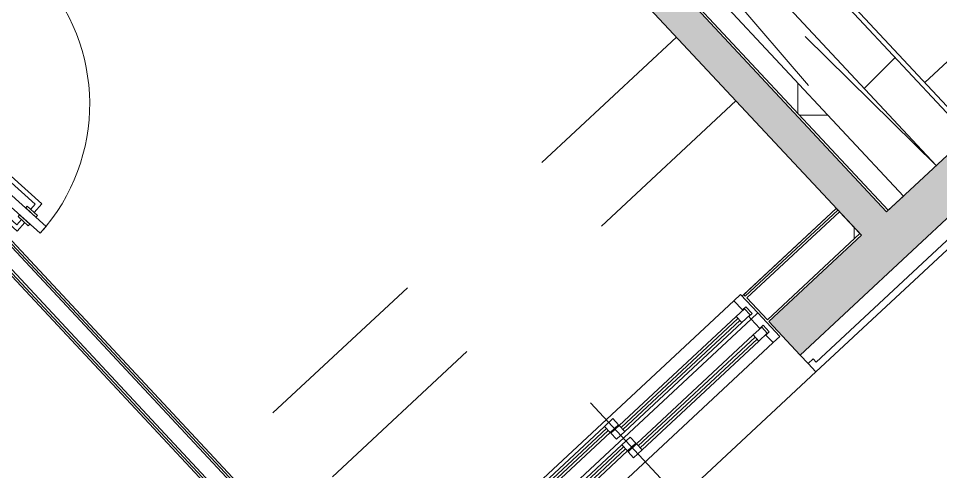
# Model space of a CAD drawing. Header units: millimetres. Extents: x -71377 to 516042, y -145869 to 441446.
# Drawn here: x 236180 to 240191, y 189598 to 191571 of the extents above; entities that cross this region are included whole.
import ezdxf

# ---------------------------------------------------------------- set-up
doc = ezdxf.new("R2010")
doc.units = ezdxf.units.MM
doc.header["$LTSCALE"] = 1000
doc.linetypes.add('_점선_S_', pattern=[1.6, 0.8, -0.8])
for name, color, linetype, lineweight in [('A-door', 4, 'Continuous', 5), ('A-door-hdln', 8, 'Continuous', 5), ('A-ele-8', 8, 'Continuous', 5), ('A-fnsh', 5, 'Continuous', 5), ('A-fnsh-4', 4, 'Continuous', 5), ('A-glas', 5, 'Continuous', 5), ('A-hat', 251, 'Continuous', 5), ('A-insu', 251, 'Continuous', 5), ('A-wind', 4, 'Continuous', 5), ('A-wind-hdln', 8, 'Continuous', 5), ('A_bwall', 3, 'Continuous', 5), ('A_cwall', 2, 'Continuous', 5), ('A_fnsh-4', 4, 'Continuous', 5), ('AA_발코니선', 4, '_점선_S_', 5), ('AA_오픈', 8, '_점선_S_', 5)]:
    doc.layers.add(name, color=color, linetype=linetype, lineweight=lineweight)

# ---------------------------------------------------------------- blocks, each defined once
blk = doc.blocks.new('세대외여닫이문 - _A_WD_9x23-2322973-지반층 배치도')
at = {"layer": 'A-door'}
for p, q in [((-469.9999999999885, 76.99999999998974), (-409.9999999999912, 76.99999999998997)), ((-469.9999999999883, 64.99999999998975), (-469.9999999999885, 76.99999999998974)), ((-409.9999999999911, 64.99999999998992), (-469.9999999999883, 64.99999999998975)), ((-450.0000000000083, 64.99999999998997), (-420.0000000000246, 64.99999999998997)), ((-450.0000000000084, -60.00000000000988), (-450.0000000000083, 64.99999999998997)), ((-425.0000000000221, 44.99999999996977), (-425.0000000000221, -10.0000000000297)), ((-420.0000000000246, 44.99999999996974), (-425.0000000000221, 44.99999999996977)), ((-425.0000000000214, 44.99999999996906), (-420.0000000000247, 44.99999999996903)), ((-425.0000000000214, -10.0000000000297), (-425.0000000000214, 44.99999999996906)), ((-420.0000000000246, 64.99999999998997), (-420.0000000000246, 44.99999999996974)), ((-420.0000000000247, 44.99999999996903), (-420.0000000000247, 54.99999999996739)), ((-420.0000000000247, 54.99999999996739), (-410.0000000000133, 54.99999999996739)), ((-409.9999999999912, 76.99999999998997), (-409.9999999999911, 64.99999999998992)), ((-410.0000000000133, 54.99999999996739), (-410.0000000000133, -20.00000000000963)), ((410.0000000000074, 76.99999999999261), (470.0000000000102, 76.99999999999275)), ((410.0000000000075, 64.9999999999926), (410.0000000000074, 76.99999999999261)), ((470.0000000000102, 64.99999999999281), (410.0000000000075, 64.9999999999926)), ((409.9999999999918, 54.99999999996739), (419.9999999999886, 54.99999999996739)), ((409.9999999999918, -20.00000000000963), (409.9999999999918, 54.99999999996739)), ((419.9999999999886, 64.99999999999002), (449.9999999999915, 64.99999999999)), ((419.9999999999886, 44.99999999996774), (419.9999999999886, 64.99999999999002)), ((419.9999999999886, 54.99999999996739), (419.9999999999886, 44.99999999996744)), ((419.9999999999886, 44.99999999996744), (424.9999999999886, 44.9999999999674)), ((424.9999999999881, 44.99999999996784), (419.9999999999886, 44.99999999996774)), ((424.9999999999886, 44.9999999999674), (424.9999999999886, -10.00000000002974)), ((424.9999999999881, -10.0000000000297), (424.9999999999881, 44.99999999996784)), ((449.9999999999915, 64.99999999999), (449.9999999999914, -60.00000000000991)), ((470.0000000000102, 76.99999999999275), (470.0000000000102, 64.99999999999281)), ((-425.0000000000221, -10.0000000000297), (-420.0000000000246, -10.00000000002964)), ((-420.0000000000247, -10.00000000002974), (-425.0000000000214, -10.0000000000297)), ((-420.0000000000246, -10.00000000002964), (-420.0000000000247, -60.00000000000995)), ((-420.0000000000247, -20.0000000000096), (-420.0000000000247, -10.00000000002974)), ((-410.0000000000133, -20.00000000000963), (-420.0000000000247, -20.0000000000096)), ((419.9999999999886, -20.00000000000963), (409.9999999999918, -20.00000000000963)), ((419.9999999999886, -10.00000000002974), (419.9999999999886, -20.00000000000963)), ((424.9999999999886, -10.00000000002974), (419.9999999999886, -10.00000000002974)), ((419.9999999999886, -10.00000000002974), (424.9999999999881, -10.0000000000297)), ((419.9999999999886, -60.00000000000995), (419.9999999999886, -10.00000000002974)), ((-420.0000000000247, -60.00000000000995), (-450.0000000000084, -60.00000000000988)), ((380.1522120763182, -56.51377029010354), (306.9413881682839, -893.3173166871698)), ((419.9999999999879, -60.00000000000991), (346.7891760919538, -896.803546397076)), ((380.1522120763182, -56.51377029010354), (419.9999999999879, -60.00000000000991)), ((449.9999999999914, -60.00000000000991), (419.9999999999886, -60.00000000000995)), ((306.9413881682839, -893.3173166871698), (346.7891760919538, -896.803546397076))]:
    blk.add_line(p, q, dxfattribs=at)
at = {"layer": 'A-door-hdln'}
for p, q in [((-425.0000000000221, 44.99999999996977), (-420.0000000000246, 44.99999999996974)), ((-420.0000000000247, 44.99999999996903), (-425.0000000000214, 44.99999999996906)), ((-420.0000000000246, 44.99999999996974), (-420.0000000000246, 64.99999999998997)), ((-410.0000000000133, 54.99999999996739), (-420.0000000000247, 54.99999999996739)), ((419.9999999999886, 54.99999999996739), (409.9999999999918, 54.99999999996739)), ((419.9999999999886, 64.99999999999002), (419.9999999999886, 44.99999999996774)), ((419.9999999999886, 44.99999999996744), (419.9999999999886, 54.99999999996739)), ((424.9999999999886, 44.9999999999674), (419.9999999999886, 44.99999999996744)), ((419.9999999999886, 44.99999999996774), (424.9999999999881, 44.99999999996784)), ((-420.0000000000246, -10.00000000002964), (-425.0000000000221, -10.0000000000297)), ((-425.0000000000214, -10.0000000000297), (-420.0000000000247, -10.00000000002974)), ((-420.0000000000247, -60.00000000000991), (-420.0000000000246, -10.00000000002964)), ((-420.0000000000247, -10.00000000002974), (-420.0000000000247, -20.0000000000096)), ((-420.0000000000247, -20.0000000000096), (-410.0000000000133, -20.00000000000963)), ((409.9999999999918, -20.00000000000963), (419.9999999999886, -20.00000000000963)), ((419.9999999999886, -10.00000000002974), (424.9999999999886, -10.00000000002974)), ((419.9999999999886, -20.00000000000963), (419.9999999999886, -10.00000000002974)), ((419.9999999999886, -10.00000000002974), (419.9999999999886, -60.00000000000995)), ((424.9999999999881, -10.0000000000297), (419.9999999999886, -10.00000000002974)), ((254.1421657025921, -808.3923962749706), (269.8301993971709, -629.0773506184565)), ((269.8301993971709, -629.0773506184564), (289.7540933590058, -630.8204654734096)), ((289.7540933590058, -630.8204654734096), (275.8091745193801, -790.2116171680888)), ((409.2974571300151, -641.2791546031289), (395.3525382903894, -800.6703062978081)), ((429.2213510918499, -643.0222694580821), (409.2974571300151, -641.2791546031289)), ((413.5333173972711, -822.3373151145961), (429.2213510918499, -643.0222694580821)), ((275.80917451938, -790.2116171680889), (305.6950154621325, -792.8262894505187)), ((302.2087857522261, -832.6740773741885), (307.4381303170857, -772.9023954886839)), ((307.4381303170857, -772.9023954886839), (317.4000772980032, -773.7739529161605)), ((317.4000772980032, -773.7739529161605), (312.1707327331436, -833.5456348016652)), ((357.2478652216729, -777.2601826260669), (352.0185206568133, -837.0318645115714)), ((367.2098122025903, -778.1317400535434), (357.2478652216729, -777.2601826260669)), ((361.9804676377307, -837.9034219390481), (367.2098122025903, -778.1317400535434)), ((395.3525382903894, -800.6703062978081), (365.4666973476371, -798.0556340153784)), ((303.9519006071794, -812.7501834123535), (254.1421657025921, -808.3923962749706)), ((312.1707327331436, -833.5456348016652), (302.2087857522261, -832.6740773741885)), ((352.0185206568133, -837.0318645115714), (361.9804676377307, -837.9034219390481)), ((363.7235824926838, -817.9795279772131), (413.5333173972711, -822.3373151145961))]:
    blk.add_line(p, q, dxfattribs=at)
blk.add_arc((419.9999999999879, -60.00000000001001), 840.0000000000006, 179.9999999999999, 264.9999999999996, dxfattribs=at)
blk = doc.blocks.new('미서기창__이중창_ - _A_PW_16X12-2154979-지반층 배치도')
at = {"layer": 'A-glas'}
for p, q in [((24.99999999889612, 175.999999999969), (719.9999999990005, 175.9999999999691)), ((24.99999999889609, 164.0000000000411), (719.9999999990005, 164.0000000000411)), ((-720.0000000012257, 135.9999999999815), (-25.00000000112712, 135.9999999999815)), ((-720.0000000012257, 124.0000000000535), (-25.00000000112712, 124.0000000000535)), ((24.99999999889615, 66.00000000003203), (719.9999999990025, 66.00000000003196)), ((24.99999999889615, 54.00000000010407), (719.9999999990025, 54.000000000104)), ((-720.0000000012242, 26.00000000004113), (-25.00000000112713, 26.00000000004112)), ((-720.0000000012242, 13.99999999997624), (-25.00000000112713, 13.99999999997624))]:
    blk.add_line(p, q, dxfattribs=at)
at = {"layer": 'A-wind'}
for p, q in [((-800.0000000000076, 94.99999999997353), (-800.0000000000076, 235.0000000000076)), ((-800.0000000000076, 235.0000000000076), (-759.9999999986562, 235.0000000000076)), ((-759.9999999986562, 235.0000000000076), (-759.9999999986563, 150.0000000000789)), ((760.0000000008579, 235.0000000000076), (799.9999999999922, 235.0000000000077)), ((760.000000000858, 190.0000000000699), (760.0000000008579, 235.0000000000076)), ((799.9999999999922, 235.0000000000077), (799.9999999999922, 94.99999999997347)), ((-25.00000000112715, 188.0000000000356), (24.9999999988961, 188.0000000000356)), ((-25.00000000112715, 152.0000000009447), (-25.00000000112715, 188.0000000000356)), ((24.99999999889612, 188.0000000000356), (24.99999999889612, 152.0000000009448)), ((719.9999999990005, 188.0000000000357), (769.9999999990238, 188.0000000000356)), ((719.9999999990005, 152.0000000009447), (719.9999999990005, 188.0000000000357)), ((779.9999999989176, 190.0000000000699), (760.000000000858, 190.0000000000699)), ((769.9999999990238, 188.0000000000356), (769.9999999990239, 152.0000000009448)), ((779.9999999989176, 150.0000000010492), (779.9999999989176, 190.0000000000699)), ((-759.9999999986563, 150.0000000000789), (-780.0000000011427, 150.0000000000789)), ((-780.0000000011427, 150.0000000000789), (-780.0000000011427, 110.0000000000913)), ((-770.000000001249, 148.000000000048), (-720.0000000012257, 148.0000000000481)), ((-770.000000001249, 111.9999999999869), (-770.000000001249, 148.000000000048)), ((-720.0000000012257, 148.0000000000481), (-720.0000000012257, 111.9999999999869)), ((24.99999999889612, 152.0000000009448), (-25.00000000112715, 152.0000000009447)), ((-25.00000000112717, 148.000000000048), (24.99999999889614, 148.000000000048)), ((-25.00000000112716, 111.9999999999869), (-25.00000000112717, 148.000000000048)), ((24.99999999889614, 148.000000000048), (24.99999999889612, 111.9999999999869)), ((769.9999999990239, 152.0000000009448), (719.9999999990005, 152.0000000009447)), ((760.0000000003045, 94.99999999997347), (760.0000000003045, 150.0000000010491)), ((760.0000000003045, 150.0000000010491), (779.9999999989176, 150.0000000010492)), ((-759.9999999986547, 94.99999999997347), (-800.0000000000076, 94.99999999997353)), ((-800.0000000000076, 94.99999999997353), (-800.0000000000076, -14.99999999999212)), ((-780.0000000011427, 110.0000000000913), (-759.9999999986547, 110.0000000000913)), ((-720.0000000012257, 111.9999999999869), (-770.000000001249, 111.9999999999869)), ((-759.9999999986547, 110.0000000000913), (-759.9999999986547, 94.99999999997347)), ((-759.9999999986549, 40.00000000000329), (-759.9999999986547, 94.99999999997347)), ((24.99999999889612, 111.9999999999869), (-25.00000000112716, 111.9999999999869)), ((799.9999999999922, 94.99999999997347), (760.0000000003045, 94.99999999997347)), ((760.0000000003045, 79.99999999999413), (760.0000000003045, 94.99999999997347)), ((799.9999999999922, 94.99999999997347), (799.9999999999922, -14.99999999999212)), ((-25.00000000112714, 78.00000000009861), (24.99999999889615, 78.00000000009861)), ((-25.00000000112713, 42.00000000003749), (-25.00000000112714, 78.00000000009861)), ((24.99999999889615, 42.00000000003749), (-25.00000000112713, 42.00000000003749)), ((24.99999999889615, 78.00000000009861), (24.99999999889615, 42.00000000003749)), ((719.9999999990025, 78.00000000009861), (769.9999999990257, 78.00000000009861)), ((719.9999999990025, 42.00000000003749), (719.9999999990025, 78.00000000009861)), ((769.9999999990257, 42.00000000003756), (719.9999999990025, 42.00000000003749)), ((780.0000000000283, 79.99999999999413), (760.0000000003045, 79.99999999999413)), ((769.9999999990257, 78.00000000009861), (769.9999999990257, 42.00000000003756)), ((780.0000000000283, 40.00000000000329), (780.0000000000283, 79.99999999999413)), ((-780.0000000011416, 1.400959348529796e-11), (-780.0000000011416, 40.00000000000329)), ((-780.0000000011416, 40.00000000000329), (-759.9999999986549, 40.00000000000329)), ((-759.999999998654, 1.407727268087911e-11), (-780.0000000011416, 1.400959348529796e-11)), ((-770.0000000012478, 37.99999999996909), (-720.0000000012242, 37.99999999996909)), ((-770.0000000012478, 2.000000000048342), (-770.0000000012478, 37.99999999996909)), ((-720.0000000012242, 2.000000000048342), (-770.0000000012478, 2.000000000048342)), ((-759.999999998654, -14.99999999999212), (-759.999999998654, 1.407727268087911e-11)), ((-720.0000000012242, 37.99999999996909), (-720.0000000012242, 2.000000000048342)), ((-25.00000000112714, 37.99999999996909), (24.99999999889615, 37.9999999999691)), ((-25.00000000112713, 2.000000000048276), (-25.00000000112714, 37.99999999996909)), ((24.99999999889615, 2.000000000048274), (-25.00000000112713, 2.000000000048276)), ((24.99999999889615, 37.9999999999691), (24.99999999889615, 2.000000000048274)), ((760.0000000003058, -14.99999999999212), (760.0000000003058, 40.00000000000329)), ((760.0000000003058, 40.00000000000329), (780.0000000000283, 40.00000000000329)), ((-800.0000000000076, -14.99999999999212), (-759.999999998654, -14.99999999999212)), ((799.9999999999922, -14.99999999999212), (760.0000000003058, -14.99999999999212))]:
    blk.add_line(p, q, dxfattribs=at)
at = {"layer": 'A-wind-hdln'}
for p, q in [((-6.463363177999782e-12, 335.0000000010277), (-6.480282976895069e-12, -115.0000000000118)), ((-759.9999999986562, 235.0000000000076), (760.0000000008579, 235.0000000000076)), ((24.99999999889612, 188.0000000000356), (719.9999999990005, 188.0000000000357)), ((-720.0000000012257, 148.0000000000481), (-25.00000000112711, 148.000000000048)), ((24.99999999889612, 152.0000000009448), (719.9999999990005, 152.0000000009447)), ((760.0000000003045, 94.99999999997347), (-759.9999999986547, 94.9999999999734)), ((-720.0000000012257, 111.9999999999869), (-25.00000000112713, 111.9999999999869)), ((24.99999999889615, 78.00000000009861), (719.9999999990025, 78.00000000009861)), ((24.99999999889615, 42.00000000003749), (719.9999999990025, 42.00000000003749)), ((-720.0000000012242, 37.99999999996909), (-25.00000000112713, 37.99999999996909)), ((-720.0000000012242, 2.000000000048342), (-25.00000000112713, 2.000000000048274)), ((760.0000000003058, -14.99999999999212), (-759.999999998654, -14.99999999999212))]:
    blk.add_line(p, q, dxfattribs=at)
blk = doc.blocks.new('대장2_59A_1층_rvt-4-지반층 배치도')
at = {"layer": 'A-hat'}
h = blk.add_hatch(dxfattribs=at)
h.set_pattern_fill('FP_73', color=256, style=0, pattern_type=2)
h.set_pattern_definition([(0, (-96985.918, -23353.236), (0, 800), []), (270, (-96985.918, -23353.236), (800, 4.898587196589413e-14), [])])
h.paths.add_polyline_path([(-29785.60938719359, -82888.83725781536), (-29376.05132260855, -82506.91816725578), (-29464.71111148837, -82411.84218797718), (-29874.2691760734, -82793.76127853674)])
h.paths.add_polyline_path([(-27386.76929462565, -80651.88258453931), (-26655.41560786657, -79969.88420854), (-26744.07539674643, -79874.80822926138), (-27475.4290835055, -80556.80660526072)])
h.paths.add_polyline_path([(-25470.62263531798, -78865.04683942208), (-24702.70126422167, -78148.94854462345), (-24791.36105310147, -78053.87256534482), (-25559.28242419782, -78769.97086014348), (-25514.11429884333, -78818.40774234803)])
h.paths.add_polyline_path([(-23517.908291673, -77044.11117550552), (-23115.66376395687, -76669.01206870715), (-23204.32355283671, -76573.93608942855), (-23606.56808055279, -76949.0351962269)])
at = {"layer": 'A-ele-8'}
blk.add_line((-23613.72906350088, -76941.35598251586), (-23620.20804807287, -76934.40812249167), dxfattribs=at)
at = {"layer": 'A-fnsh'}
blk.add_line((-23217.96352035679, -76559.30901569336), (-23627.52158494049, -76941.22810625168), dxfattribs=at)
at = {"layer": 'A-fnsh-4'}
for p, q in [((-27413.97917014768, -76061.84226634259), (-25200.55344084388, -78435.450656717)), ((-27418.22372687296, -76183.39054373966), (-25263.4498579051, -78494.1025170528))]:
    blk.add_line(p, q, dxfattribs=at)
at = {"layer": 'A-insu'}
for p, q in [((-23606.56808055286, -76949.03519622683), (-23204.32355283676, -76573.93608942849)), ((-23204.32355283676, -76573.93608942849), (-23115.66376395692, -76669.01206870709)), ((-23115.66376395692, -76669.01206870709), (-23517.90829167302, -77044.11117550543)), ((-23517.90829167302, -77044.11117550543), (-23606.56808055286, -76949.03519622683))]:
    blk.add_line(p, q, dxfattribs=at)
at = {"layer": 'A_fnsh-4'}
for p, q in [((-27413.51029469545, -76048.41542174637), (-25193.60558081965, -78428.971672145)), ((-27414.44804559988, -76075.26911093871), (-25207.50130086799, -78441.92964128891)), ((-27417.75485142084, -76169.96369914344), (-25256.50199788088, -78487.62353248081)), ((-25270.39771792928, -78500.58150162487), (-27418.69260232522, -76196.81738833585)), ((-23620.20804807284, -76934.40812249167), (-23217.96352035678, -76559.30901569339)), ((-23211.48453578483, -76566.25687571758), (-23613.72906350087, -76941.35598251584)), ((-23217.96352035678, -76559.30901569339), (-23211.48453578483, -76566.25687571758)), ((-23613.72906350087, -76941.35598251584), (-23620.20804807284, -76934.40812249167))]:
    blk.add_line(p, q, dxfattribs=at)
at = {"layer": 'AA_발코니선'}
for p, q in [((-23913.60186387551, -75813.32825519986), (-25905.11028977083, -77670.43998764813)), ((-23654.44248099947, -76091.2426561643), (-25645.13741534986, -77947.59579544132))]:
    blk.add_line(p, q, dxfattribs=at)
at = {"layer": 'A-door-hdln', "extrusion": (0, 0, -1), "zscale": -1, "rotation": 316.9999987515239}
blk.add_blockref('세대외여닫이문 - _A_WD_9x23-2322973-지반층 배치도', (27039.57768810665, -75774.92062155865), dxfattribs=at)
at = {"layer": 'A-wind-hdln', "extrusion": (0, 0, -1), "zscale": -1, "rotation": 136.9999987515239}
blk.add_blockref('미서기창__이중창_ - _A_PW_16X12-2154979-지반층 배치도', (24209.36504206118, -77490.30073706272), dxfattribs=at)

msp = doc.modelspace()

# ---------------------------------------------------------------- hatches: boundary and pattern name
at = {"layer": 'A-hat'}
h = msp.add_hatch(dxfattribs=at)
h.set_pattern_fill('FP_198', color=256, scale=1000, style=0, pattern_type=2)
h.set_pattern_definition([(223, (240173.6028845727, 197083.0328709872), (409.1990160374991, -438.8122209715023), []), (313, (240173.6028845727, 197083.0328709872), (438.8122209715023, 409.1990160374991), [])])
h.paths.add_polyline_path([(240325.6256001897, 191073.5357494725), (243788.5830530766, 194302.795958018), (241585.7282985044, 196665.0683663513), (241732.0012898422, 196801.4701434273), (241766.1012086424, 196764.9024590894), (244377.0316163853, 199199.6345595264), (244192.8920548637, 199397.1000549533), (244302.5973618638, 199499.4019132294), (243470.5593431455, 200391.6534110747), (243360.8540361454, 200289.3515527985), (241730.87791751, 202037.2868641494), (241847.8967613047, 202146.4087061175), (240698.7272438551, 203378.737566474), (238233.4504268996, 201066.4041583589), (240964.9784025026, 198137.19800329), (238664.8679173677, 195992.3131107727), (240772.2451531135, 193732.4323205002), (239207.1482634514, 192272.9557958639), (240310.9985264509, 191089.2213649838)])
h.paths.add_polyline_path([(240389.7203727283, 194428.5643429694), (239779.5562255359, 195090.1717858291), (239995.3279403569, 195291.3821738516), (240609.1264787558, 194633.1638557689), (240404.5269659562, 194442.3717151319)])
h.paths.add_polyline_path([(239560.1501195086, 195391.4834438007), (239150.9510939093, 195830.2956558557), (239370.3571999369, 196034.8951686554), (239779.5562255359, 195596.0829566004), (239574.1826917958, 195404.5690297275)])
h = msp.add_hatch(dxfattribs=at)
h.set_pattern_fill('FP_13', color=256, scale=1000, style=0, pattern_type=2)
h.set_pattern_definition([(0, (165969.4808845727, 243949.8848709872), (0, 800), []), (90, (165969.4808845727, 243949.8848709872), (-800, 4.898587196589413e-14), [])])
h.paths.add_polyline_path([(239963.6032713761, 190735.9444514512), (240029.4251031843, 190797.3243052911), (236871.772622254, 194183.4918750429), (236805.9507904458, 194122.112021203), (239535.1805426509, 191195.3715603288)])
for points in [[(239846.5866813948, 190626.8247114423), (239956.2897344085, 190729.124467842), (236798.6372535091, 194115.2920375606), (236688.9342004715, 194012.9922811865), (239798.8886462138, 190677.9745896655)], [(240037.837883115, 190531.7038522915), (240494.9339373694, 190957.9528372191), (240358.5342621868, 191104.2235745868), (239901.4382079325, 190677.9745896591), (239956.2897344204, 190619.1535315123)], [(239580.7418288607, 190105.4548673638), (240037.837883115, 190531.7038522915), (239901.4382079325, 190677.9745896591), (239444.3421536782, 190251.7256047314), (239572.9126890574, 190113.8505915504)]]:
    msp.add_hatch(color=256, dxfattribs=at).paths.add_polyline_path(points)
h = msp.add_hatch(dxfattribs=at)
h.set_pattern_fill('FP_12', color=256, scale=1000, style=0, pattern_type=2)
h.set_pattern_definition([(45, (165969.4808845727, 243949.8848709872), (-353.5533905932738, 353.5533905932738), [])])
h.paths.add_polyline_path([(240172.0413259517, 190930.3160905328), (240310.9985264509, 191059.8957819562), (239178.881222198, 192273.9429020772), (239039.9240217139, 192144.3632106374), (239924.8730909056, 191195.3715603288)])

# ---------------------------------------------------------------- linework, layer by layer
at = {"layer": 'A-ele-8'}
msp.add_line((239648.9100895638, 190032.2900524727), (238464.1171170152, 188927.4526833548), dxfattribs=at)
at = {"layer": 'A-fnsh'}
msp.add_line((239207.1482634514, 192272.9557958639), (240325.6256001897, 191073.5357494725), dxfattribs=at)
at = {"layer": 'A-insu'}
for p, q in [((240029.4251031843, 190797.3243052912), (236871.772622254, 194183.4918750429)), ((236805.9507904458, 194122.112021203), (239963.6032713761, 190735.9444514512)), ((240472.9933266831, 190937.4928857793), (239580.7102519639, 190105.4254211485)), ((239963.6032713761, 190735.9444514512), (240029.4251031843, 190797.3243052912)), ((239580.7102519639, 190105.4254211485), (239614.8101707639, 190068.8577368105))]:
    msp.add_line(p, q, dxfattribs=at)
at = {"layer": 'A_bwall'}
for p, q in [((237014.3888449986, 194316.4836603089), (240172.0413259517, 190930.3160905328)), ((240310.9985264509, 191059.8957819563), (239178.881222198, 192273.9429020772))]:
    msp.add_line(p, q, dxfattribs=at)
at = {"layer": 'A_cwall'}
for p, q in [((239956.2897344083, 190729.1244678422), (236798.6372535091, 194115.2920375607)), ((236688.9342004715, 194012.9922811865), (239846.5866813946, 190626.8247114423)), ((240358.5342621866, 191104.2235745868), (239956.2897344204, 190729.1244678294)), ((239580.7418288607, 190105.4548673638), (240494.9339373694, 190957.9528372192)), ((239846.5866813946, 190626.8247114423), (239444.3421536782, 190251.7256047314)), ((239444.3421536782, 190251.7256047314), (239580.7418288607, 190105.4548673638))]:
    msp.add_line(p, q, dxfattribs=at)
at = {"layer": 'A_fnsh-4'}
for p, q in [((239648.9100895638, 190032.2900524727), (240563.1337748857, 190884.8174683835)), ((239650.3907488866, 190074.6906143554), (240520.7332130028, 190886.2981277063)), ((239636.7507813668, 190089.3176880905), (239614.8101707639, 190068.8577368105)), ((239614.8101707639, 190068.8577368105), (239648.9100895638, 190032.2900524727)), ((239636.7507813668, 190089.3176880905), (239650.3907488866, 190074.6906143554))]:
    msp.add_line(p, q, dxfattribs=at)
at = {"layer": 'AA_오픈'}
for p, q in [((237014.3888449988, 194316.483660309), (240029.4251031843, 190797.3243052911)), ((240172.0413259517, 190930.3160905328), (236871.772622254, 194183.4918750429))]:
    msp.add_line(p, q, dxfattribs=at)

# ---------------------------------------------------------------- block references
msp.add_blockref('대장2_59A_1층_rvt-4-지반층 배치도', (262955.3988845728, 267303.1208709872))

doc.saveas('drawing.dxf')
